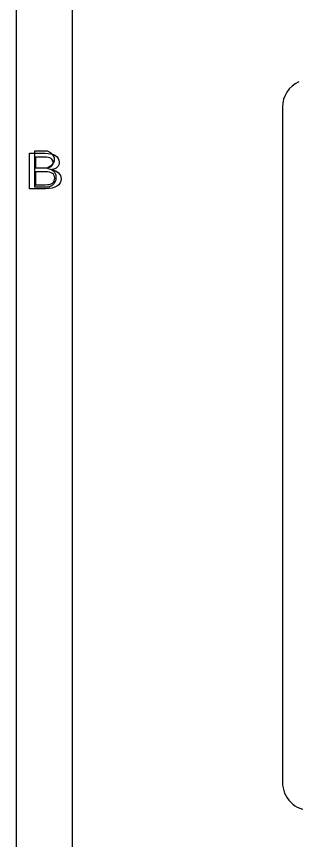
# Model space of a CAD drawing. Header units: millimetres. Extents: x 10 to 287, y 10 to 200.
# Drawn here: x 10 to 20, y 101.08 to 130.51 of the extents above; entities that cross this region are included whole.
import ezdxf

# ---------------------------------------------------------------- set-up
doc = ezdxf.new("R2010")
doc.units = ezdxf.units.MM
doc.layers.get('0').update_dxf_attribs({"linetype": 'CONTINUOUS'})

msp = doc.modelspace()

# ---------------------------------------------------------------- linework, layer by layer
at = {"color": 7}
for points in [[(10, 200.0072), (287.0022, 200.0072), (287.0022, 10), (10, 10)], [(12, 198.0072), (285.0022, 198.0072), (285.0022, 12), (12, 12)]]:
    msp.add_lwpolyline(points, close=True, dxfattribs=at)
for points in [[(19.5, 127.2657), (19.5, 103.1572)], [(11.0929, 125.0945), (11.2786, 125.0326), (11.3405, 124.9707), (11.4024, 124.8469), (11.4024, 124.6612), (11.3405, 124.5374), (11.2786, 124.4755), (11.1548, 124.4136), (10.6595, 124.4136), (10.6595, 125.7136), (11.0929, 125.7136), (11.2167, 125.6517), (11.2786, 125.5898), (11.3405, 125.466), (11.3405, 125.3422), (11.2786, 125.2184), (11.2167, 125.1565), (11.0929, 125.0945), (10.6595, 125.0945)], [(10.46816, 125.620781), (11.015377, 125.620781)], [(11.036587, 124.357198), (10.46816, 124.357198), (10.46816, 125.620781)], [(10.99947, 125.480296), (10.682381, 125.480289)], [(10.682381, 125.480289), (10.682381, 125.099437), (10.99947, 125.099437)], [(10.682381, 124.960637), (10.682381, 124.497691), (11.025982, 124.497691)], [(11.025982, 124.960629), (10.682381, 124.960637)]]:
    msp.add_lwpolyline(points, dxfattribs=at)
for points in [[(20.083, 128.1747), (19.727721, 128.011673), (19.499989, 127.656597), (19.5, 127.2657)], [(11.232779, 125.432896), (11.181872, 125.464496), (11.104103, 125.480296), (10.99947, 125.480296)], [(11.015377, 125.620781), (11.178694, 125.620781), (11.30454, 125.593698), (11.392915, 125.539531)], [(11.310199, 125.289865), (11.310199, 125.353625), (11.284392, 125.401302), (11.232779, 125.432896)], [(11.392915, 125.539531), (11.48129, 125.485364), (11.525477, 125.408347), (11.525477, 125.30848)], [(10.99947, 125.099437), (11.104106, 125.099437), (11.181876, 125.114954), (11.232779, 125.145987)], [(11.232779, 125.145987), (11.284392, 125.17758), (11.310199, 125.22554), (11.310199, 125.289865)], [(11.457607, 125.123979), (11.41236, 125.078279), (11.345902, 125.049786), (11.258233, 125.038499)], [(11.525477, 125.30848), (11.525477, 125.231181), (11.502854, 125.169681), (11.457607, 125.123979)], [(11.281562, 124.903929), (11.226415, 124.941729), (11.141222, 124.960629), (11.025982, 124.960629)], [(11.258233, 125.038499), (11.363576, 125.020446), (11.445235, 124.982643), (11.503208, 124.92509)], [(11.365342, 124.729583), (11.365342, 124.808574), (11.337415, 124.86669), (11.281562, 124.903929)], [(11.503208, 124.92509), (11.561888, 124.868103), (11.591228, 124.796729), (11.591228, 124.710967)], [(11.025982, 124.497691), (11.141223, 124.497691), (11.226416, 124.516591), (11.281562, 124.554391)], [(11.281562, 124.554391), (11.337415, 124.592758), (11.365342, 124.651155), (11.365342, 124.729583)], [(11.591228, 124.710967), (11.591228, 124.598122), (11.543152, 124.510949), (11.447, 124.449448)], [(11.447, 124.449448), (11.350848, 124.387948), (11.214044, 124.357198), (11.036587, 124.357198)], [(19.5, 103.1572), (19.5, 102.891984), (19.605357, 102.63763), (19.792893, 102.450093)], [(19.792893, 102.450093), (19.98043, 102.262557), (20.234784, 102.1572), (20.5, 102.1572)]]:
    msp.add_open_spline(points, degree=3, dxfattribs=at)

doc.saveas('drawing.dxf')
